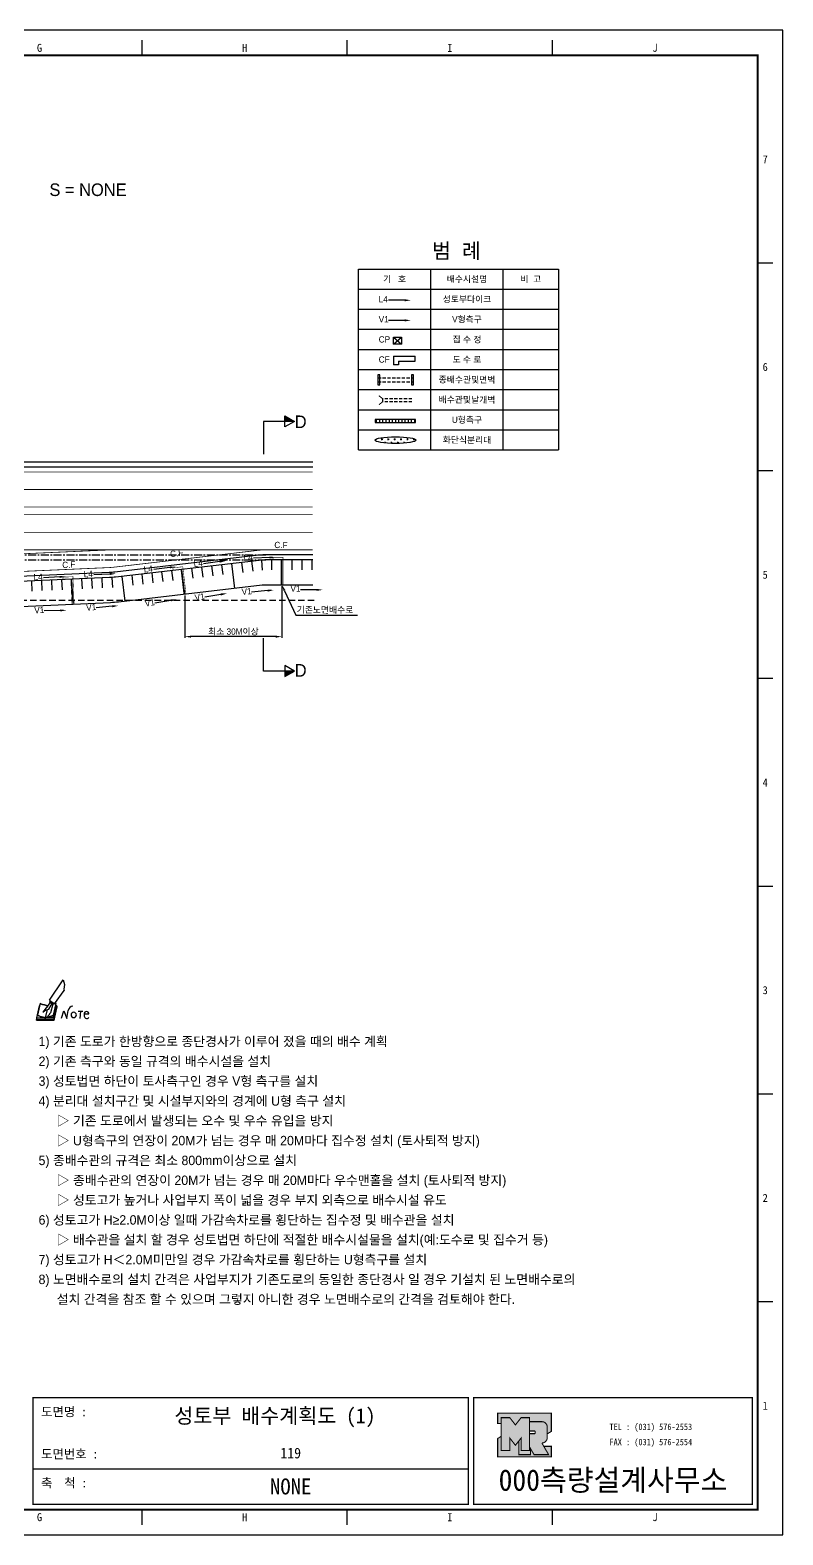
# Model space of a CAD drawing. Header units: millimetres. Extents: x 488 to 911, y 6 to 306.
# Drawn here: x 761.1 to 910.9, y 6.5 to 305.8 of the extents above; entities that cross this region are included whole.
import ezdxf
from ezdxf.enums import TextEntityAlignment as Align

# ---------------------------------------------------------------- set-up
doc = ezdxf.new("R2010")
doc.units = ezdxf.units.MM
doc.header["$LTSCALE"] = 0.2
doc.linetypes.add('CENTER', pattern=[50.8, 31.75, -6.35, 6.35, -6.35])
doc.linetypes.add('HIDDEN', pattern=[9.525, 6.35, -3.175])
for name, color, linetype in [('CC-GSTR-0004', 4, 'Continuous'), ('CM-LANE-0030', 30, 'Continuous'), ('CZ-DIMT-0002', 7, 'Continuous'), ('CZ-EXST-0002', 1, 'Continuous'), ('CZ-LIN1-0007', 7, 'Continuous'), ('CZ-LIN2-0003', 3, 'Continuous'), ('CZ-LIN3-0005', 5, 'Continuous'), ('CZ-LINE-0001', 7, 'Continuous'), ('CZ-TEXT-BOX0', 7, 'Continuous'), ('TITLE', 7, 'Continuous')]:
    doc.layers.add(name, color=color, linetype=linetype)
doc.styles.add('돋움', font='')
doc.styles.add('돋음체', font='')
doc.styles.get('돋움').set_extended_font_data('Dotum')
doc.styles.get('돋음체').set_extended_font_data('DotumChe')

# ---------------------------------------------------------------- blocks, each defined once
blk = doc.blocks.new('note')
for p, q in [((0.85, 3.5), (3.53, 7.57)), ((3.53, 7.57), (3.8, 6.64)), ((3.8, 6.64), (3.69, 5.72)), ((1, 3.1), (0.75, 2.77)), ((0.85, 3.5), (1.8, 2.79)), ((1, 3.4), (0.85, 3.21)), ((0.85, 3.21), (1.52, 2.71)), ((1.8, 2.79), (3.74, 5.46)), ((3.69, 5.72), (3.74, 5.46)), ((-1.24, 2.36), (-1.77, 0)), ((-1.77, 0), (1.77, 0)), ((-1.77, 0), (-1.77, -0.3)), ((-1.53, 0.52), (-1.55, 0.54)), ((-1.01, 2.9), (-1.53, 0.52)), ((-1.48, 0.48), (-1.53, 0.52)), ((-1.43, 0.44), (-1.48, 0.48)), ((-1.38, 0.41), (-1.43, 0.44)), ((-1.33, 0.4), (-1.38, 0.41)), ((-1.27, 0.37), (-1.33, 0.4)), ((-1.22, 0.35), (-1.27, 0.37)), ((-1.13, 2.36), (-1.24, 2.36)), ((-1.17, 0.33), (-1.22, 0.35)), ((-1.12, 0.32), (-1.17, 0.33)), ((-1.02, 0.25), (-1.12, 0.32)), ((-0.97, 0.22), (-1.02, 0.25)), ((-1, 2.9), (-1.01, 2.9)), ((-0.98, 2.85), (-1, 2.9)), ((-0.95, 2.8), (-0.98, 2.85)), ((-0.93, 0.21), (-0.97, 0.22)), ((-0.9, 2.75), (-0.95, 2.8)), ((-0.88, 0.19), (-0.93, 0.21)), ((-0.85, 2.72), (-0.9, 2.75)), ((-0.8, 0.18), (-0.88, 0.19)), ((-0.79, 2.69), (-0.85, 2.72)), ((-0.75, 0.17), (-0.8, 0.18)), ((-0.74, 2.68), (-0.79, 2.69)), ((-0.7, 0.16), (-0.75, 0.17)), ((-0.69, 2.65), (-0.74, 2.68)), ((-0.64, 0.15), (-0.7, 0.16)), ((-0.64, 2.65), (-0.69, 2.65)), ((-0.59, 2.63), (-0.64, 2.65)), ((-0.58, 0.14), (-0.64, 0.15)), ((-0.54, 2.62), (-0.59, 2.63)), ((-0.53, 0.13), (-0.58, 0.14)), ((-0.48, 2.61), (-0.54, 2.62)), ((-0.48, 0.12), (-0.53, 0.13)), ((-0.43, 2.61), (-0.48, 2.61)), ((-0.43, 0.11), (-0.48, 0.12)), ((0.75, 2.77), (-0.46, 1.16)), ((0.37, 2.24), (-0.46, 1.16)), ((-0.46, 1.16), (-0.08, 1.47)), ((-0.38, 2.59), (-0.43, 2.61)), ((-0.38, 0.08), (-0.43, 0.11)), ((-0.33, 2.59), (-0.38, 2.59)), ((-0.29, 0.06), (-0.38, 0.08)), ((-0.27, 2.58), (-0.33, 2.59)), ((-0.23, 0.05), (-0.29, 0.06)), ((-0.22, 2.57), (-0.27, 2.58)), ((-0.16, 0.04), (-0.23, 0.05)), ((-0.17, 2.56), (-0.22, 2.57)), ((-0.12, 2.55), (-0.17, 2.56)), ((-0.11, 0.03), (-0.16, 0.04)), ((-0.07, 2.53), (-0.12, 2.55)), ((-0.04, 0.02), (-0.11, 0.03)), ((-0.08, 1.47), (0.72, 1.75)), ((-0.01, 2.51), (-0.07, 2.53)), ((-0.05, -0.3), (-0.05, 0)), ((0, 0), (-0.04, 0.02)), ((0.04, 2.5), (-0.01, 2.51)), ((0.37, 1.63), (0, 0)), ((0, 0), (1.6, 0.53)), ((0, 0), (1.65, 0.18)), ((0, 0.01), (0.06, 0.04)), ((0, -0.3), (0, 0)), ((0.09, 2.48), (0.04, 2.5)), ((0.05, -0.3), (0.05, 0)), ((0.06, 0.04), (0.11, 0.07)), ((0.14, 2.48), (0.09, 2.48)), ((0.11, 0.07), (0.16, 0.09)), ((0.2, 2.47), (0.14, 2.48)), ((0.16, 0.09), (0.21, 0.12)), ((0.26, 2.43), (0.18, 2.46)), ((0.21, 0.12), (0.27, 0.14)), ((0.34, 2.4), (0.26, 2.43)), ((0.27, 0.14), (0.36, 0.19)), ((0.45, 2.37), (0.34, 2.4)), ((0.36, 0.19), (0.41, 0.22)), ((0.41, 0.22), (0.46, 0.27)), ((0.46, 0.27), (0.51, 0.3)), ((0.51, 0.3), (0.56, 0.34)), ((0.56, 0.34), (0.6, 0.4)), ((0.6, 0.4), (0.64, 0.45)), ((0.64, 0.45), (0.67, 0.51)), ((0.67, 0.51), (0.74, 0.58)), ((0.72, 1.75), (1.16, 2.53)), ((0.74, 0.58), (0.79, 0.63)), ((0.79, 0.63), (0.83, 0.68)), ((0.83, 0.68), (0.86, 0.73)), ((0.86, 0.73), (0.89, 0.79)), ((0.89, 0.84), (0.92, 0.89)), ((0.89, 0.79), (0.89, 0.84)), ((0.92, 0.89), (0.96, 0.95)), ((0.96, 0.95), (1.01, 0.97)), ((1.47, 2.74), (1.01, 0.97)), ((1.16, 2.53), (1.37, 2.82)), ((2.13, 2.84), (1.44, 2.63)), ((1.52, 2.71), (1.66, 2.9)), ((1.6, 0.53), (2.13, 2.84)), ((1.65, 0.18), (2.19, 2.48)), ((1.77, 0), (2.3, 2.36)), ((1.77, -0.3), (2.3, 2.07)), ((1.77, -0.38), (2.3, 1.99)), ((1.77, -0.44), (2.3, 1.93)), ((1.77, 0), (1.77, -0.3)), ((2.19, 2.48), (2.04, 2.47)), ((2.3, 2.36), (2.16, 2.36)), ((2.3, 2.36), (2.3, 2.07)), ((3.21, -0.08), (3.68, 1.4)), ((3.68, 1.4), (4.26, -0.14)), ((4.26, -0.14), (4.56, 1.44)), ((6.55, 1.34), (7.46, 1.34)), ((7.01, 1.34), (6.87, -0.11)), ((7.71, 0.77), (7.71, 0.55)), ((7.71, 0.77), (8.67, 0.77)), ((-1.77, -0.3), (1.77, -0.3)), ((-1.77, -0.43), (-1.77, -0.3)), ((-1.77, -0.37), (1.77, -0.37)), ((-1.77, -0.43), (1.77, -0.43))]:
    blk.add_line(p, q)
for centre, major_axis, start_param, end_param in [((0.4, 2.31), (0.0702, 0.0702), 3.283946, 6.425539), ((5.68, 1.23), (-0.806, 0.806), -0.591174, 0.597824), ((5.66, 0.58), (-0.378, 0.378), 3.926991, 10.210176), ((8.3, 0.49), (0.422, 0.422), 2.265602, 4.634911), ((8.19, 0.77), (-0.342, 0.342), 3.926991, 7.068583)]:
    blk.add_ellipse(centre, major_axis=major_axis, ratio=1, start_param=start_param, end_param=end_param)

msp = doc.modelspace()

# ---------------------------------------------------------------- hatches: boundary and pattern name
at = {"layer": 'CZ-LIN2-0003'}
h = msp.add_hatch(dxfattribs=at)
h.set_pattern_fill('CROSS', color=5, scale=0.1, style=0)
h.set_pattern_definition([(0, (496.9669, 8.524), (0.635, 0.635), [0.3175, -0.9525]), (90, (497.12564, 8.3653), (-0.635, 0.635), [0.3175, -0.9525])])
edge = h.paths.add_edge_path()
edge.add_ellipse((833.83, 224.25), major_axis=(-4.09, 0), ratio=0.159026, start_angle=0, end_angle=360)
at = {"layer": 'CZ-LINE-0001'}
for points in [[(811.8, 229.09), (811.8, 227.99), (813.71, 227.99)], [(813.71, 178.32), (811.8, 178.32), (811.8, 177.22)]]:
    msp.add_hatch(color=256, dxfattribs=at).paths.add_polyline_path(points)
at = {"layer": 'TITLE', "ltscale": 150}
h = msp.add_hatch(color=8, dxfattribs=at)
edge = h.paths.add_edge_path()
edge.add_line((864.84, 30.68), (854.17, 30.68))
edge.add_line((854.17, 30.68), (854.17, 28.6))
edge.add_line((854.17, 28.6), (854.88, 28.6))
edge.add_line((854.88, 28.6), (854.88, 29.78))
edge.add_line((854.88, 29.78), (856.57, 29.78))
edge.add_line((856.57, 29.78), (857.7, 28.33))
edge.add_line((857.7, 28.33), (858.83, 29.78))
edge.add_line((858.83, 29.78), (860.52, 29.78))
edge.add_line((860.52, 29.78), (860.52, 28.98))
edge.add_line((860.52, 28.98), (862.96, 28.98))
edge.add_arc((862.96, 27.91), 1.07, 0, 90, ccw=False)
edge.add_line((864.03, 27.91), (864.03, 26.55))
edge.add_line((864.03, 26.55), (864.84, 27.05))
edge.add_line((864.84, 27.05), (864.84, 30.68))
h.paths.add_polyline_path([(858.39, 25.16), (857.7, 24.28), (856.57, 25.73), (856.57, 23.22), (854.88, 23.22), (854.88, 26.07), (854.17, 25.63), (854.17, 22), (864.84, 22), (864.84, 24.08), (863.34, 24.08), (864.3, 22.42), (861.4, 22.42), (860.7, 23.63), (860.7, 22.42), (858.39, 22.42)])
msp.add_hatch(color=5, dxfattribs=at).paths.add_polyline_path([(860.52, 29.78), (858.83, 29.78), (857.7, 28.33), (856.57, 29.78), (854.88, 29.78), (854.88, 23.22), (856.57, 23.22), (856.57, 25.73), (857.7, 24.28), (858.83, 25.73), (858.83, 23.22), (860.52, 23.22)])
h = msp.add_hatch(color=161, dxfattribs=at)
edge = h.paths.add_edge_path()
edge.add_arc((862.96, 27.91), 1.07, 360, 450)
edge.add_line((862.96, 28.98), (860.52, 28.98))
edge.add_line((860.52, 28.98), (860.52, 27.13))
edge.add_line((860.52, 27.13), (861.52, 27.13))
edge.add_arc((861.52, 27.02), 0.113, 0, 90, ccw=False)
edge.add_line((861.63, 27.02), (861.63, 26.71))
edge.add_arc((861.52, 26.71), 0.113, 270, 360, ccw=False)
edge.add_line((861.52, 26.59), (860.52, 26.59))
edge.add_line((860.52, 26.59), (860.52, 23.22))
edge.add_line((860.52, 23.22), (858.83, 23.22))
edge.add_line((858.83, 23.22), (858.83, 25.73))
edge.add_line((858.83, 25.73), (858.39, 25.16))
edge.add_line((858.39, 25.16), (858.39, 22.42))
edge.add_line((858.39, 22.42), (860.7, 22.42))
edge.add_line((860.7, 22.42), (860.7, 23.63))
edge.add_line((860.7, 23.63), (861.4, 22.42))
edge.add_line((861.4, 22.42), (864.3, 22.42))
edge.add_line((864.3, 22.42), (862.96, 24.74))
edge.add_arc((862.96, 25.81), 1.07, 270, 360)
edge.add_line((864.03, 25.81), (864.03, 27.91))

# ---------------------------------------------------------------- linework, layer by layer
at = {"layer": 'CC-GSTR-0004'}
for p, q in [((587.36, 219.93), (817.36, 219.93)), ((587.36, 218.93), (817.36, 218.93))]:
    msp.add_line(p, q, dxfattribs=at)
for points in [[(817.36, 201.43), (808.24, 201.43, 0.029072), (806.61, 201.34), (778.01, 198, -0.017962), (776.87, 197.9), (697.93, 194.4, 0.187394), (688.66, 190.31), (687.36, 189.02)], [(817.36, 200.43), (808.24, 200.43, 0.029072), (806.73, 200.34), (778.13, 197, -0.017962), (776.91, 196.9), (697.98, 193.4, 0.187394), (689.36, 189.6), (687.36, 187.6)]]:
    msp.add_lwpolyline(points, format="xyb", dxfattribs=at)
at = {"layer": 'CM-LANE-0030', "const_width": 0.15}
for points in [[(587.36, 210.93), (817.36, 210.93)], [(587.36, 209.43), (817.36, 209.43)], [(698.61, 198.93), (777.36, 202.43), (612.36, 202.43), (651.74, 198.93), (698.61, 198.93)]]:
    msp.add_lwpolyline(points, dxfattribs=at)
at = {"layer": 'CZ-EXST-0002'}
for p, q in [((783.63, 195.63), (783.4, 197.62)), ((785.62, 195.86), (785.39, 197.85)), ((787.6, 196.1), (787.37, 198.08)), ((789.59, 196.33), (789.36, 198.31)), ((791.92, 193.58), (791.34, 198.55)), ((793.56, 196.79), (793.33, 198.78)), ((795.55, 197.02), (795.32, 199.01)), ((797.54, 197.26), (797.3, 199.24)), ((799.52, 197.49), (799.29, 199.47)), ((801.86, 194.74), (801.28, 199.71)), ((803.5, 197.95), (803.26, 199.94)), ((805.48, 198.18), (805.25, 200.17)), ((807.39, 198.4), (807.24, 200.39)), ((809.24, 198.43), (809.24, 200.43)), ((811.24, 195.43), (811.24, 200.43)), ((813.24, 198.43), (813.24, 200.43)), ((815.24, 198.43), (815.24, 200.43)), ((817.24, 198.43), (817.24, 200.43)), ((761.54, 194.22), (761.45, 196.22)), ((763.54, 194.31), (763.45, 196.31)), ((765.54, 194.4), (765.45, 196.4)), ((767.54, 194.49), (767.45, 196.48)), ((769.67, 191.58), (769.45, 196.57)), ((771.53, 194.66), (771.44, 196.66)), ((773.53, 194.75), (773.44, 196.75)), ((775.53, 194.84), (775.44, 196.84)), ((777.59, 194.94), (777.44, 196.94)), ((780.01, 192.19), (779.43, 197.15)), ((781.64, 195.4), (781.41, 197.39))]:
    msp.add_line(p, q, dxfattribs=at)
msp.add_lwpolyline([(817.36, 195.43), (808.24, 195.43, 0.029072), (807.31, 195.38), (778.71, 192.04, -0.017962), (777.14, 191.91), (698.2, 188.4, 0.187394), (692.9, 186.07), (692.36, 185.53)], format="xyb", dxfattribs=at)
at = {"layer": 'CZ-LIN1-0007', "const_width": 0.15}
msp.add_lwpolyline([(587.36, 217.93), (817.36, 217.93)], dxfattribs=at)
at = {"layer": 'CZ-LIN1-0007', "linetype": 'HIDDEN', "ltscale": 3, "const_width": 0.15}
for points in [[(587.36, 214.43), (817.36, 214.43)], [(587.36, 205.93), (817.36, 205.93)], [(777.36, 202.43), (808.24, 202.43)]]:
    msp.add_lwpolyline(points, dxfattribs=at)
at = {"layer": 'CZ-LIN1-0007', "const_width": 0.15}
msp.add_lwpolyline([(817.36, 202.43), (808.24, 202.43, 0.029072), (806.5, 202.33), (777.9, 198.99, -0.017962), (776.82, 198.9), (697.89, 195.39), (697.89, 195.39, 0.187394), (687.95, 191.02), (687.95, 191.02), (687.36, 190.43)], format="xyb", dxfattribs=at)
at = {"layer": 'CZ-LIN2-0003'}
for p, q in [((826.44, 258.3), (866.26, 258.3)), ((826.44, 222.3), (826.44, 258.3)), ((866.26, 258.3), (866.26, 222.3)), ((826.44, 254.3), (866.26, 254.3)), ((826.44, 222.3), (866.26, 222.3))]:
    msp.add_line(p, q, dxfattribs=at)
at = {"layer": 'CZ-LIN2-0003', "color": 5, "linetype": 'HIDDEN', "ltscale": 0.5}
for p, q in [((830.32, 236.63), (837.44, 236.63)), ((830.32, 235.83), (837.44, 235.83)), ((837.09, 232.49), (831.28, 232.49)), ((837.09, 231.89), (831.28, 231.89))]:
    msp.add_line(p, q, dxfattribs=at)
at = {"layer": 'CZ-LIN2-0003', "color": 5}
for points in [[(830.32, 237.23), (830.32, 235.23), (830.72, 235.23), (830.72, 237.23)], [(837.04, 237.23), (837.04, 235.23), (837.44, 235.23), (837.44, 237.23)]]:
    msp.add_lwpolyline(points, close=True, dxfattribs=at)
at = {"layer": 'CZ-LIN2-0003', "color": 5, "const_width": 0.2}
msp.add_lwpolyline([(830.53, 233.09), (831.28, 232.49), (831.28, 231.89), (830.53, 231.29)], dxfattribs=at)
at = {"layer": 'CZ-LIN3-0005', "const_width": 0.1}
for points in [[(809.46, 200.43), (811.01, 200.43), (811.01, 195.43), (811.46, 195.43), (811.46, 200.93), (809.46, 200.93), (809.46, 200.43)], [(789.58, 198.34), (791.12, 198.52), (791.7, 193.55), (792.15, 193.61), (791.51, 199.07), (789.53, 198.84), (789.58, 198.34)], [(767.68, 196.49), (769.22, 196.56), (769.44, 191.57), (769.89, 191.59), (769.65, 197.08), (767.65, 196.99), (767.68, 196.49)]]:
    msp.add_lwpolyline(points, dxfattribs=at)
at = {"layer": 'CZ-LINE-0001'}
for p, q in [((840.85, 222.3), (840.85, 258.3)), ((855.27, 222.3), (855.27, 258.3)), ((826.44, 250.3), (866.26, 250.3)), ((826.44, 246.3), (866.26, 246.3)), ((833.44, 243.38), (835.06, 244.76)), ((833.44, 244.76), (835.06, 243.38)), ((833.44, 244.76), (835.06, 244.76)), ((833.44, 243.38), (833.44, 244.76)), ((835.06, 243.38), (833.44, 243.38)), ((835.06, 244.76), (835.06, 243.38)), ((826.44, 242.3), (866.26, 242.3)), ((833.45, 240.98), (837.72, 240.98)), ((833.45, 240.98), (833.45, 239.24)), ((834.45, 239.98), (834.45, 239.24)), ((834.45, 239.98), (837.72, 239.98)), ((837.72, 239.98), (837.72, 240.98)), ((826.44, 238.3), (866.26, 238.3)), ((834.45, 239.24), (833.45, 239.24)), ((826.44, 234.3), (866.26, 234.3)), ((813.71, 227.99), (807.56, 227.99)), ((807.56, 227.99), (807.56, 221.45)), ((811.8, 226.89), (811.8, 229.09)), ((811.8, 229.09), (813.71, 227.99)), ((813.71, 227.99), (811.8, 226.89)), ((826.44, 230.3), (866.26, 230.3)), ((837.79, 228.36), (829.81, 228.36)), ((829.81, 228.36), (829.81, 227.76)), ((829.81, 227.76), (837.79, 227.76)), ((830.07, 227.76), (830.07, 228.36)), ((830.7, 227.76), (830.7, 228.36)), ((831.34, 227.76), (831.34, 228.36)), ((831.97, 227.76), (831.97, 228.36)), ((832.61, 227.76), (832.61, 228.36)), ((833.24, 227.76), (833.24, 228.36)), ((833.88, 227.76), (833.88, 228.36)), ((834.51, 227.76), (834.51, 228.36)), ((835.15, 227.76), (835.15, 228.36)), ((835.78, 227.76), (835.78, 228.36)), ((836.42, 227.76), (836.42, 228.36)), ((837.05, 227.76), (837.05, 228.36)), ((837.69, 227.76), (837.69, 228.36)), ((837.79, 227.76), (837.79, 228.36)), ((826.44, 226.3), (866.26, 226.3)), ((811.24, 195.18), (811.24, 184.91)), ((791.92, 193.33), (791.92, 184.91)), ((809.99, 185.16), (793.17, 185.16)), ((807.56, 178.32), (807.56, 184.86)), ((813.71, 178.32), (807.56, 178.32)), ((813.71, 178.32), (811.8, 179.42)), ((811.8, 179.42), (811.8, 177.22)), ((811.8, 177.22), (813.71, 178.32))]:
    msp.add_line(p, q, dxfattribs=at)
at = {"layer": 'CZ-LINE-0001', "linetype": 'CENTER', "ltscale": 0.25}
for p, q in [((595.63, 201.43), (808.24, 201.43)), ((595.63, 200.43), (808.24, 200.43))]:
    msp.add_line(p, q, dxfattribs=at)
at = {"layer": 'CZ-LINE-0001', "linetype": 'HIDDEN'}
msp.add_line((563.02, 192.43), (817.78, 192.43), dxfattribs=at)
at = {"layer": 'CZ-LINE-0001'}
for points in [[(835.68, 252.08), (832.47, 252.08)], [(835.68, 248.08), (832.47, 248.08)], [(808.8, 200.9), (805.59, 200.74)], [(776.99, 197.62), (773.78, 197.46)], [(788.91, 198.93), (785.72, 198.54)], [(798.85, 200.08), (795.66, 199.65)], [(767.01, 197.04), (763.8, 196.88)], [(789.11, 192.38), (785.94, 191.85)], [(799.05, 193.54), (795.88, 193.01)], [(808.41, 194.32), (805.21, 194.03)], [(811.77, 194.3), (814.03, 189.43), (826.29, 189.43)], [(818.12, 194.47), (814.91, 194.49)], [(767.15, 190.37), (763.94, 190.27)], [(777.48, 191.19), (774.28, 190.88)]]:
    msp.add_lwpolyline(points, dxfattribs=at)
msp.add_ellipse((833.83, 224.25), major_axis=(-4.09, 0), ratio=0.159026, dxfattribs=at)
for points in [[(835.68, 252.28), (836.93, 252.08), (835.68, 251.87)], [(835.68, 248.28), (836.93, 248.08), (835.68, 247.87)], [(808.79, 201.11), (810.05, 200.96), (808.81, 200.69)], [(776.98, 197.83), (778.23, 197.69), (777, 197.42)], [(788.89, 199.13), (790.15, 199.08), (788.94, 198.72)], [(798.82, 200.28), (800.09, 200.24), (798.87, 199.87)], [(767, 197.25), (768.25, 197.11), (767.02, 196.84)], [(811.58, 194.21), (811.24, 195.43), (811.95, 194.39)], [(818.12, 194.68), (819.37, 194.46), (818.12, 194.26)], [(789.08, 192.59), (790.35, 192.59), (789.15, 192.17)], [(799.01, 193.75), (800.28, 193.75), (799.08, 193.33)], [(808.39, 194.53), (809.66, 194.44), (808.43, 194.11)], [(767.15, 190.58), (768.4, 190.41), (767.16, 190.16)], [(777.46, 191.4), (778.72, 191.32), (777.5, 190.99)], [(793.17, 185.36), (793.17, 184.95), (791.92, 185.16)], [(809.99, 185.36), (809.99, 184.95), (811.24, 185.16)]]:
    msp.add_solid(points, dxfattribs=at)
at = {"layer": 'TITLE', "color": 7, "linetype": 'Continuous'}
for p, q in [((783.42, 300.79), (783.42, 303.81)), ((824.24, 300.79), (824.24, 303.81)), ((865.07, 300.79), (865.07, 303.81)), ((908.91, 259.46), (905.89, 259.46)), ((908.91, 218.13), (905.89, 218.13)), ((908.91, 176.8), (905.89, 176.8)), ((908.91, 135.47), (905.89, 135.47)), ((908.91, 94.15), (905.89, 94.15)), ((908.91, 52.82), (905.89, 52.82)), ((783.42, 8.46), (783.42, 11.49)), ((824.24, 8.46), (824.24, 11.49)), ((865.07, 8.46), (865.07, 11.49))]:
    msp.add_line(p, q, dxfattribs=at)
at = {"layer": 'TITLE', "ltscale": 150}
msp.add_line((761.72, 19.62), (848.33, 19.62), dxfattribs=at)
at = {"layer": 'TITLE'}
msp.add_line((906, 11.49), (497.14, 11.49), dxfattribs=at)
msp.add_lwpolyline([(487.56, 6.45), (910.92, 6.45), (910.92, 305.83), (487.56, 305.83)], close=True, dxfattribs=at)
at = {"layer": 'TITLE', "linetype": 'Continuous', "const_width": 0.403}
msp.add_lwpolyline([(497.64, 11.49), (497.64, 300.79), (905.89, 300.79), (905.89, 11.49)], close=True, dxfattribs=at)
at = {"layer": 'TITLE', "ltscale": 150}
for points, const_width in [([(761.72, 33.77), (848.33, 33.77), (848.33, 12.55), (761.72, 12.55)], 0.265), ([(904.83, 33.77), (904.83, 12.55), (849.39, 12.55), (849.39, 33.77), (904.83, 33.77)], 0.265), ([(860.52, 29.78), (858.83, 29.78), (857.7, 28.33), (856.57, 29.78), (854.88, 29.78), (854.88, 23.22), (856.57, 23.22), (856.57, 25.73), (857.7, 24.28), (858.83, 25.73), (858.83, 23.22), (860.52, 23.22)], 0.212), ([(858.39, 25.16), (857.7, 24.28), (856.57, 25.73), (856.57, 23.22), (854.88, 23.22), (854.88, 26.07), (854.17, 25.63), (854.17, 22), (864.84, 22), (864.84, 24.08), (863.34, 24.08), (864.3, 22.42), (861.4, 22.42), (860.7, 23.63), (860.7, 22.42), (858.39, 22.42)], 0.212)]:
    msp.add_lwpolyline(points, close=True, dxfattribs=dict(at, const_width=const_width))
at = {"layer": 'TITLE', "ltscale": 150, "const_width": 0.212}
for points in [[(864.84, 30.68), (854.17, 30.68), (854.17, 28.6), (854.88, 28.6), (854.88, 29.78), (856.57, 29.78), (857.7, 28.33), (858.83, 29.78), (860.52, 29.78), (860.52, 28.98), (862.96, 28.98, -0.414214), (864.03, 27.91), (864.03, 26.55), (864.84, 27.05)], [(864.03, 27.91, 0.414214), (862.96, 28.98), (860.52, 28.98), (860.52, 27.13), (861.52, 27.13, -0.414214), (861.63, 27.02), (861.63, 26.71, -0.414214), (861.52, 26.59), (860.52, 26.59), (860.52, 23.22), (858.83, 23.22), (858.83, 25.73), (858.39, 25.16), (858.39, 22.42), (860.7, 22.42), (860.7, 23.63), (861.4, 22.42), (864.3, 22.42), (862.96, 24.74, 0.414214), (864.03, 25.81)]]:
    msp.add_lwpolyline(points, format="xyb", close=True, dxfattribs=at)

# ---------------------------------------------------------------- block references
at = {"layer": 'CZ-TEXT-BOX0'}
msp.add_blockref('note', (764.15, 109.32), dxfattribs=at)

# ---------------------------------------------------------------- texts
at = {"layer": 'CZ-DIMT-0002', "style": '돋움'}
for s, p in [('기   호', (833.65, 256.3)), ('배수시설명', (848.06, 256.3)), ('비  고', (860.76, 256.3)), ('성토부다이크', (848.06, 252.3)), ('V형측구', (848.06, 248.3)), ('집 수 정', (848.06, 244.3)), ('도 수 로', (848.06, 240.3)), ('종배수관및면벽', (848.06, 236.3)), ('배수관및날개벽', (848.06, 232.3)), ('U형측구', (848.06, 228.3)), ('화단식분리대', (848.06, 224.3))]:
    msp.add_text(s, height=1.25, rotation=359.6615, dxfattribs=at).set_placement(p, align=Align.MIDDLE_CENTER)
for s, p in [('L4', (830.49, 251.67)), ('V1', (830.49, 247.67)), ('CP', (830.49, 243.67)), ('CF', (830.49, 239.67))]:
    msp.add_text(s, height=1.25, dxfattribs=at).set_placement(p)
for p in [(814.96, 227.91), (814.96, 178.45)]:
    msp.add_text('D', height=2.5, dxfattribs=at).set_placement(p, align=Align.MIDDLE_CENTER)
for s, rotation, p in [('C.F', 359.6615, (809.72, 202.78)), ('C.F', 6.9758, (789.06, 200.96)), ('L4', 2.877, (803.63, 200.23)), ('L4', 2.877, (761.84, 196.37)), ('C.F', 2.877, (767.55, 198.78)), ('L4', 2.877, (771.82, 196.95)), ('L4', 6.9758, (783.81, 197.89)), ('L4', 7.543, (793.75, 198.99)), ('V1', 5.2799, (803.28, 193.44)), ('V1', 359.6615, (812.93, 194.09)), ('V1', 5.5771, (772.35, 190.28)), ('V1', 9.4825, (784.06, 191.12)), ('V1', 9.4825, (793.99, 192.28)), ('V1', 1.7789, (761.97, 189.8)), ('기존노면배수로', 359.6615, (814.16, 189.9))]:
    msp.add_text(s, height=1.25, rotation=rotation, dxfattribs=at).set_placement(p)
for s, p in [('1) 기존 도로가 한방향으로 종단경사가 이루어 졌을 때의 배수 계획', (762.81, 104.63)), ('2) 기존 측구와 동일 규격의 배수시설을 설치', (762.81, 100.68)), ('3) 성토법면 하단이 토사측구인 경우 V형 측구를 설치', (762.81, 96.74)), ('4) 분리대 설치구간 및 시설부지와의 경계에 U형 측구 설치', (762.81, 92.79)), ('▷ 기존 도로에서 발생되는 오수 및 우수 유입을 방지', (766.42, 88.85)), ('▷ U형측구의 연장이 20M가 넘는 경우 매 20M마다 집수정 설치 (토사퇴적 방지)', (766.42, 84.9)), ('5) 종배수관의 규격은 최소 800mm이상으로 설치', (762.81, 80.96)), ('▷ 종배수관의 연장이 20M가 넘는 경우 매 20M마다 우수맨홀을 설치 (토사퇴적 방지)', (766.42, 77.01)), ('▷ 성토고가 높거나 사업부지 폭이 넓을 경우 부지 외측으로 배수시설 유도', (766.42, 73.07)), ('6) 성토고가 H≥2.0M이상 일때 가감속차로를 횡단하는 집수정 및 배수관을 설치', (762.81, 69.12)), ('▷ 배수관을 설치 할 경우 성토법면 하단에 적절한 배수시설물을 설치(예:도수로 및 집수거 등)', (766.42, 65.18)), ('7) 성토고가 H＜2.0M미만일 경우 가감속차로를 횡단하는 U형측구를 설치', (762.81, 61.23)), ('8) 노면배수로의 설치 간격은 사업부지가 기존도로의 동일한 종단경사 일 경우 기설치 된 노면배수로의', (762.81, 57.29)), ('설치 간격을 참조 할 수 있으며 그렇지 아니한 경우 노면배수로의 간격을 검토해야 한다.', (766.42, 53.34))]:
    msp.add_text(s, height=1.875, dxfattribs=at).set_placement(p, align=Align.MIDDLE_LEFT)
at = {"layer": 'CZ-LINE-0001', "insert": (801.58, 186.1), "char_height": 1.25, "attachment_point": 5, "style": '돋움'}
msp.add_mtext('\\A1;최소 30M이상', dxfattribs=at)
at = {"layer": 'CZ-TEXT-BOX0', "style": '돋움'}
msp.add_text('범  례', height=3, dxfattribs=at).set_placement((841.1, 261.9), align=Align.MIDDLE_LEFT)
at = {"layer": 'TITLE', "color": 3, "linetype": 'Continuous', "style": '돋음체'}
for s, p in [('G', (763, 302.3)), ('H', (803.83, 302.3)), ('I', (844.65, 302.3)), ('J', (885.48, 302.3)), ('7', (907.4, 280.13)), ('6', (907.4, 238.8)), ('5', (907.4, 197.47)), ('4', (907.4, 156.14)), ('3', (907.4, 114.82)), ('2', (907.4, 73.49)), ('1', (907.4, 32.16)), ('G', (763, 9.98)), ('H', (803.83, 9.98)), ('I', (844.65, 9.98)), ('J', (885.48, 9.98))]:
    msp.add_text(s, height=1.59, dxfattribs=at).set_placement(p, align=Align.MIDDLE)
at = {"layer": 'TITLE', "style": '돋움'}
msp.add_text('S = NONE', height=2.5, dxfattribs=at).set_placement((764.97, 274.07), align=Align.MIDDLE_LEFT)
at = {"layer": 'TITLE', "style": '돋음체'}
for s, p in [('도면명 :', (763.31, 30.06)), ('도면번호 :', (763.31, 21.66)), ('축  척 :', (763.31, 15.91))]:
    msp.add_text(s, height=1.804, dxfattribs=at).set_placement(p)
at = {"layer": 'TITLE', "color": 7, "linetype": 'Continuous', "style": '돋음체', "width": 0.9313}
msp.add_text('성토부 배수계획도 (1)', height=3, dxfattribs=at).set_placement((789.84, 28.66), (829.84, 28.66), align=Align.FIT)
at = {"layer": 'TITLE', "color": 180, "style": '돋음체'}
for s, p in [('TEL : (031) 576-2553', (876.41, 27.32)), ('FAX : (031) 576-2554', (876.41, 24.3))]:
    msp.add_text(s, height=1.2733, dxfattribs=at).set_placement(p)
at = {"layer": 'TITLE', "linetype": 'Continuous', "style": '돋음체'}
for s, height, p in [('119', 2.122, (812.98, 22.72)), ('NONE', 3.183, (812.98, 16.09))]:
    msp.add_text(s, height=height, dxfattribs=at).set_placement(p, align=Align.MIDDLE)
at = {"layer": 'TITLE', "color": 180, "style": '돋음체'}
msp.add_text('000측량설계사무소', height=4.244, dxfattribs=at).set_placement((877.11, 15.24), align=Align.CENTER)

doc.saveas('drawing.dxf')
